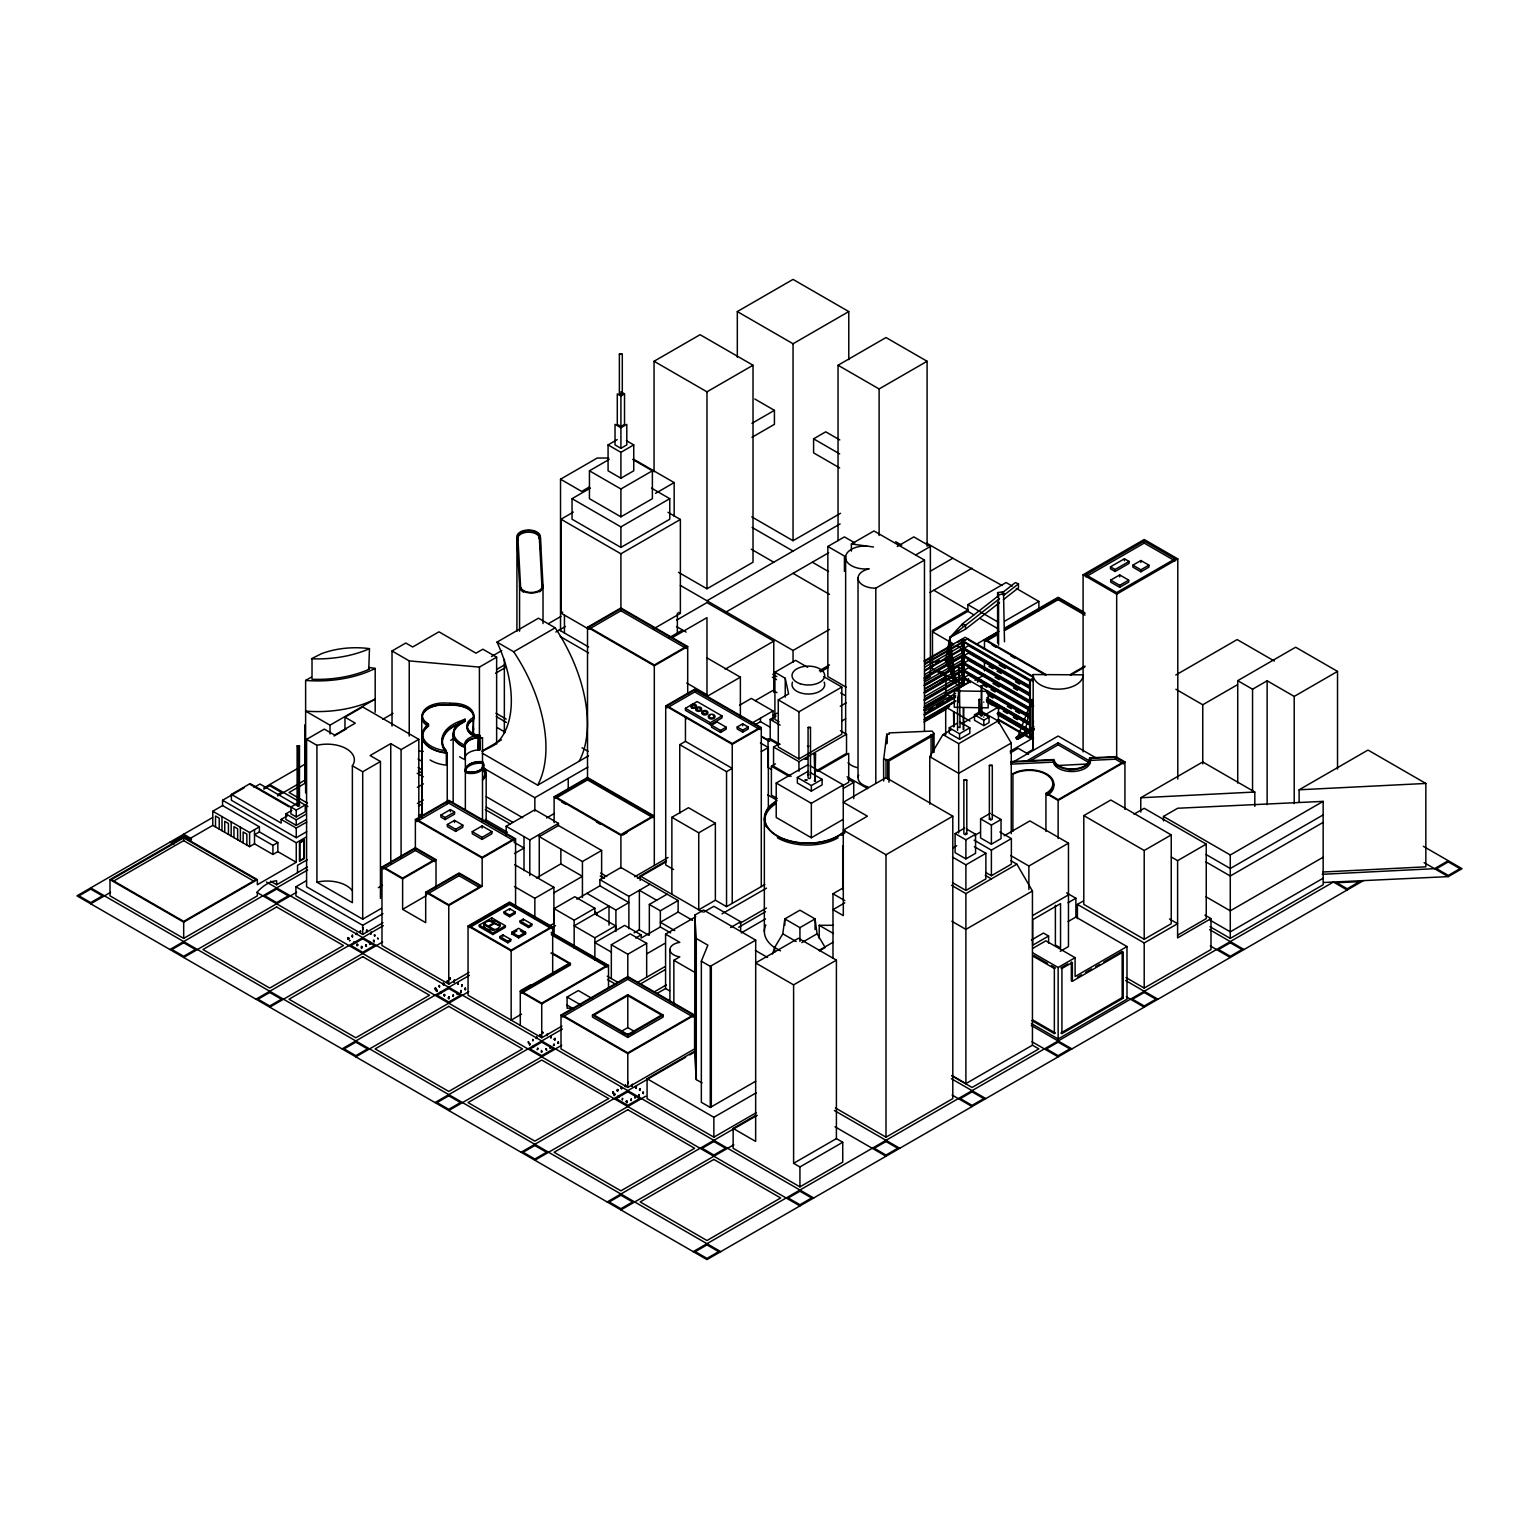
<?xml version="1.0" encoding="UTF-8"?>
<svg xmlns="http://www.w3.org/2000/svg" width="1539" height="1539" viewBox="0 0 1539 1539"><rect width="100%" height="100%" fill="white"/><g stroke="black" fill="none" stroke-linecap="round" stroke-linejoin="round"><path stroke-width="1.5" d="M484.477 923.438L483.9 924.612L493.019 929.883L493.942 929.344L489.113 926.574L494.269 923.592L499.829 925.805L490.941 920.668L488.902 920.976A8.061 4.655 0 0 0 486.863 928.94A8.061 4.655 0 0 0 499.829 925.978L499.867 924.766M1033.323 733.16L1032.554 738.278L1033.439 720.848M348.391 938.29L348.43 939.271L348.718 938.174M352.662 935.173L352.162 936.558M356.856 933.384C355.528 934.769 357.086 932.403 356.509 934.365M360.761 931.557L360.088 932.326L360.472 930.71M435.903 989.327L435.614 988.153M439.423 987.134L439.192 985.383L439.538 987.018M443.713 984.902L443.117 983.113L444.021 984.652M447.599 982.69L447.868 981.324M447.926 981.959L447.003 980.901L447.156 981.94M528.127 1041.634L528.608 1043.269M533.052 1040.114L532.763 1039.402M536.457 1038.383L536.861 1037.19M540.17 1035.093L540.555 1036.363L540.689 1034.997M540.093 1036.074L539.958 1034.554L539.958 1035.959M613.542 1092.228L613.08 1093.286M613.157 1093.536L612.926 1091.786L613.08 1092.825M617.601 1090.093L617.716 1091.17L617.639 1089.631M621.948 1087.554L621.641 1088.9L621.833 1087.515M625.834 1086.265L625.738 1085.303M363.05 928.806L362.858 928.017M362.492 927.594L363.127 928.844M366.417 931.422L367.148 930.056M370.764 933.711L371.245 932.134L370.976 933.634M371.168 933.48L370.63 932.576M374.516 936.116L374.689 934.692M374.285 934.808L374.65 935.577M450.292 979.17L450.292 977.784L450.061 979.535M454.255 981.959L454.486 980.189L453.89 981.978M454.082 980.978L454.409 980.324M458.276 983.498L458.045 983.286M462.066 984.883L461.604 986.518M543.113 1032.496L542.344 1031.919M542.344 1032.053L543.017 1033.208M547.211 1035.612L547.442 1033.862L546.537 1034.939M551.289 1037.478L550.77 1036.478M550.808 1037.151L551.231 1036.247L550.731 1037.94M555.117 1038.498L554.329 1039.537M627.623 1082.667L627.989 1082.59M631.856 1085.918L631.49 1084.726M632.125 1085.803L632.414 1084.187L632.183 1085.938M631.971 1084.918L631.933 1085.38M636.338 1087.842L636.338 1086.457M635.896 1088.054L635.53 1087.323M639.301 1089.862L640.166 1088.708L639.935 1090.458M947.812 662.482L949.871 637.531L962.433 623.891L998.369 595.843M1012.874 831.406L1012.951 773.578L1017.221 771.693A24.374 14.063 0 0 1 1046.635 773.925A24.374 14.063 0 0 1 1050.521 790.911L1047.232 793.374L1058.139 799.664L1123.547 761.901L1115.429 757.207L1090.516 758.4L1090.324 762.651A18.795 10.85 0 0 1 1073.356 771.52A18.795 10.85 0 0 1 1054.119 764.344L1053.292 760.151L1010.969 762.151M352.662 936.866L352.662 936.405M360.126 931.653L360.395 931.845M435.903 988.865L435.595 989.596M439.577 985.691L439.192 986.768M443.347 984.864L443.328 983.19L444.002 984.498M443.386 984.652L444.021 983.71M447.368 982.151L447.637 981.016M528.762 1041.884L528.531 1043.057M532.725 1039.556L533.071 1040.499M536.361 1037.44L536.669 1038.286M540.189 1034.92L540.189 1036.324M613.734 1093.132L613.003 1091.901M617.755 1089.497L618.024 1090.439M617.12 1090.747L617.966 1089.785M625.757 1086.592L625.488 1086.168M450.158 979.285L450.004 978.246M458.141 983.036L458.026 984.075M462.027 984.787L462.104 985.749M462.104 985.287L461.95 985.172M554.29 1038.998L554.925 1039.825M554.386 1039.248L555.194 1038.383L554.925 1039.922M635.992 1088.092L635.511 1087.246M636.126 1086.534L635.761 1087.419M640.032 1089.747L639.993 1088.881M365.84 944.888L366.474 946.408L365.897 944.657M365.84 946.273L366.397 945.061M370.014 942.58L370.36 944.196L370.226 942.695M374.054 940.175L374.285 941.945L373.996 941.002M377.921 938.501L377.555 938.021M453.024 994.925C453.543 996.676 453.024 995.194 452.774 996.002M456.968 992.905L457.525 994.521L457.295 992.77M457.237 994.059L456.871 992.713M461.373 992.136L460.854 990.443M465.509 989.712L465.509 988.327M546.018 1048.636L546.595 1050.406L546.518 1049.059M546.326 1049.367L545.979 1049.156M549.885 1046.385L550.346 1047.617M553.578 1045.5L553.559 1044.712M554.021 1044.769L554.406 1044.539M557.695 1042.384L557.964 1043.365M631.336 1098.981L630.74 1100.308M631.356 1099.25L631.336 1100.366M634.664 1097.692C635.684 1096.807 634.491 1099.019 635.03 1096.884M638.531 1095.499C639.685 1097.192 638.069 1092.998 639.301 1096.134M639.127 1095.268L638.8 1095.941M642.84 1092.959C643.302 1092.767 643.379 1092.652 642.725 1093.094M373.688 941.599L373.381 940.444M374.015 941.368L373.823 940.367M378.132 939.175L377.998 938.309M453.101 996.503L453.563 995.387M461.142 991.078L460.815 992.116M464.816 989.423L465.086 988.134M545.941 1049.425L545.999 1049.002M549.654 1047.77L550 1046.982M553.809 1044.981L553.848 1044.308M638.781 1095.768L638.743 1094.729M642.975 1093.017L642.84 1092.036L643.206 1093.113M350.007 940.579C349.084 940.194 349.988 940.04 349.507 940.906M356.952 945.619C358.298 943.157 356.933 945.004 357.798 945.177M361.954 947.043L361.453 948.466L361.299 946.408M361.665 947.851L361.8 946.37L361.646 947.658M436.48 991.462L436.518 989.789L437.095 991.135M440.346 992.039C441.135 995.079 440.269 990.924 441.02 993.309M440.423 993.386L440.462 992.963M444.309 995.079L444.117 994.713M448.234 998.484L448.965 996.695L448.869 998.965M449.08 997.291L448.869 998.349M529.839 1044.904L530.147 1043.808M533.648 1046.982L533.687 1045.654M533.34 1045.904L533.283 1047.386L533.629 1045.847M537.073 1049.598C537.669 1048.848 537.226 1049.156 537.9 1048.713M541.997 1051.733C541.69 1049.81 541.343 1052.06 542.094 1051.599M614.407 1095.46L614.792 1093.998M614.561 1094.71L614.215 1094.152M618.64 1097.403L618.967 1096.768M618.87 1097.365L618.274 1096.037L618.678 1097.269M622.487 1099.808L622.583 1098.25L622.198 1099.692M627.066 1101.982L626.296 1101.886M883.675 759.439L886.772 734.218L889.196 734.315L889.023 732.91L932.134 731.083L934.038 733.468L934.038 752.456M772.424 953.988L774.675 947.505L782.793 933.807L784.813 918.918L799.934 910.184L815.054 918.918L817.074 933.807L825.193 947.505L819.364 950.871M353.585 943.349L353.816 941.81M357.741 944.831L357.452 945.446M436.864 990.019L436.884 991.231L436.518 989.789M436.595 991.135L436.441 990.135M444.309 995.483L444.271 994.309L444.867 995.175M529.224 1043.827L529.666 1044.462M537.727 1047.944L537.592 1048.886M537.63 1049.598L537.63 1048.675M618.351 1097.365L618.716 1095.98M627.027 1101.578L626.931 1102.886M626.796 1101.866L626.815 1100.654L626.508 1101.635M1031.592 737.2L1033.573 726.273M1033.573 726.466L1031.592 737.989L1033.515 738.335M1032.554 737.066L1033.323 732.968M348.045 938.944L348.064 937.828M532.783 1040.864L532.783 1039.633M958.682 630.644L949.871 637.531L955.43 680.103L945.754 659.25L949.871 637.531L999.542 598.633M365.551 945.85L366.205 944.831M369.456 943.176L369.726 944.061M453.409 994.983L453.159 995.175M464.72 989.269L465.009 989.712M553.501 1045.366L554.175 1044.173M1024.57 733.295L1032.13 699.514L1033.554 706.055M619.371 354.201L622.295 354.201L622.295 393.965L620.833 394.792L619.371 393.965L619.371 354.201L622.295 354.201M808.071 727.466L810.495 727.466L810.495 778.003L809.283 778.696L808.071 778.003L808.071 727.466L810.495 727.466M814.189 754.148L815.574 754.033L815.054 781.254L814.169 754.033L815.574 754.033M814.169 780.869L815.574 780.869M958.278 701.399L959.163 667.503L960.047 727.639L958.72 727.197M960.047 668.003L958.278 668.003M953.545 712.038L953.795 727.004L954.084 711.999M958.874 691.069C961.779 689.587 955.546 699.399 958.874 702.496M957.547 702.515L957.566 730.313M963.202 729.582L963.51 708.132L963.78 729.486M980.978 715.616L981.516 685.509L982.036 715.616L980.978 715.616L982.036 715.616M978.708 714.365L979.323 699.091L979.939 714.365L978.708 714.365L979.862 714.538M979.92 699.552L978.785 699.629M963.876 780.119L966.8 780.119L966.8 833.907L965.338 834.754L963.876 833.907L963.876 780.119L966.8 780.119M989.365 765.402L992.289 765.402L992.289 819.19L990.827 820.037L989.365 819.19L989.365 765.402L992.289 765.402M989.365 819.19L990.443 818.382M470.78 733.584L472.992 732.218L473.57 715.308A20.373 11.754 0 0 0 454.332 703.304L444.117 702.957A21.431 12.37 0 0 0 424.937 721.291L428.496 724.08L428.496 726.062L425.687 728.716A29.106 16.794 0 0 0 442.463 752.186L446.329 752.725L445.271 749.416A39.398 22.739 0 0 1 457.602 722.099L465.105 719.232L465.105 721.233L459.468 724.773A27.106 15.64 0 0 0 462.45 746.03L464.643 746.377A15.467 8.926 0 0 1 477.725 737.527L479.86 737.431M366.417 930.96L366.686 929.998M449.369 978.304L450.004 978.708M627.623 1083.129L627.854 1081.821M635.742 1086.746L635.934 1087.688M621.39 1087.823L621.179 1088.15M549.885 1046.828L550.404 1048.059M348.641 938.348L348.641 937.886M435.652 989.154L435.883 988.961M550.135 1047.847L550.173 1046.847M367.09 931.634L366.917 930.653M374.65 935.116L374.843 936.135M444.175 995.483L444.675 995.925M529.474 1043.461L529.589 1044.846M618.274 1096.961L618.274 1096.037M628.085 1081.879L627.989 1083.514M449.965 977.746L449.657 979.593M1033.958 728.87L1016.99 738.893L1032.13 699.514L1032.13 729.12M755.707 1081.224L710.268 1107.445L701.342 1102.29L701.342 961.202L707.863 945.177L696.282 938.501L694.782 915.128L703.592 910.03L755.707 940.137L755.649 1141.419L733.141 1128.414L733.141 1148.286L799.934 1186.858L842.737 1162.137L842.737 1142.265L836.408 1138.61L793.605 1163.311L793.605 984.864L836.408 960.144L836.408 1138.61M457.929 983.652L458.333 982.575M551.077 1036.786L551.02 1037.748M348.487 939.29L348.468 937.597M356.259 933.211L356.182 934.539L356.548 933.577M448.503 997.387L448.618 998.157M614.484 1093.979L614.215 1095.537L614.869 1094.191M558.157 1042.288L558.522 1043.384M929.768 804.224L929.768 756.688L942.965 734.584L951.256 729.813M630.913 1099.288L630.932 1100.597M453.312 995.406L453.159 996.099M982.017 685.894L980.978 685.798M428.496 724.08L425.687 726.716A29.106 16.794 0 0 0 442.463 750.205L446.329 750.724L446.329 765.152L442.463 764.614A29.106 16.794 0 0 1 430.093 759.939M1002.139 592.9L1015.374 582.569L1018.452 583.877L1018.452 587.86L1003.332 599.671M1003.332 595.689L1018.452 583.877M949.871 667.137L949.871 637.531L965.511 629.182L999.542 602.615M958.855 630.624L949.871 637.531L952.66 672.909M465.259 988.23L465.413 989.481M465.105 719.232L459.468 722.772A27.106 15.64 0 0 0 462.45 744.049L464.74 745.088L464.74 759.497L462.45 758.458A27.106 15.64 0 0 1 459.661 756.746M472.992 717.809L470.78 719.175A18.372 10.619 0 0 0 475.955 734.776L480.149 735.43L477.725 735.546A15.467 8.926 0 0 0 464.643 744.376L464.74 745.088M444.213 995.887L444.636 994.694M541.247 1052.022L541.42 1050.387M626.796 1102.347L626.354 1101.462M737.316 357.221L737.316 311.571L793.047 279.405L848.778 311.571L848.778 359.626M654.056 471.761L654.056 361.261L700.091 334.694L753.013 365.243L753.013 562.216L706.978 588.783L678.487 572.335M620.91 395.965L624.526 393.888L624.526 424.36L620.91 426.438L617.293 424.36L617.293 393.888L620.91 395.965L620.91 426.438M620.91 427.746L626.796 424.36L626.796 444.906L620.91 448.311L615.023 444.906L615.023 424.36L620.91 427.746L620.91 448.311M626.411 440.673L633.741 444.906L633.741 470.799L620.91 478.225L608.078 470.799L608.078 444.906L617.235 439.615M654.056 361.261L706.978 391.829L753.013 365.243M737.316 311.571L793.047 343.755L848.778 311.571M560.523 630.567L560.523 479.206L597.209 458.026L608.674 458.026M608.078 444.906L620.91 452.331L633.741 444.906M632.702 459.449L652.382 470.799L652.382 498.674L620.91 516.835L589.437 498.674L589.437 470.799L609.117 459.449M589.456 486.92L581.665 491.422L560.523 479.206M651.459 488.094L669.773 498.674L669.773 519.22L620.91 547.422L572.046 519.22L572.046 498.674L590.36 488.094M311.436 658.75L321.324 653.767A62.137 35.878 0 0 1 368.437 648.496L369.475 648.65L368.764 669.465A84.895 49.017 0 0 1 312.013 679.276L312.013 658.788A84.895 49.017 0 0 0 368.764 648.977L369.475 648.65M587.86 628.624L561.004 613.118L561.004 519.22L573.316 512.102M589.437 470.799L620.91 488.979L652.382 470.799M838.043 540.593L838.043 365.243L886.002 337.541L927.094 361.261L927.094 546.23M305.626 792.97L305.626 680.43L311.109 677.275M751.955 423.321L774.425 410.355L774.425 424.341L751.955 437.326M655.518 493.365L674.159 482.592L674.159 516.238M392.022 726.1L392.022 650.959L405.796 643.013L412.683 646.996L438.961 631.817L475.974 653.19L482.861 649.208L496.635 657.172L496.635 744.049M572.046 498.674L620.91 526.877L669.773 498.674M838.043 365.243L879.115 388.963L927.094 361.261M839.659 467.914L813.592 452.87L813.592 438.827L825.731 431.824L839.775 439.923M561.004 519.22L620.91 553.79L680.373 519.47L680.373 613.368L653.575 628.855M330 725.177L375.189 699.091A87.55 50.537 0 0 1 305.626 711.114L330 725.177L330 733.968M381.403 908.376L362.704 919.168L306.588 886.772L306.588 739.355L324.306 729.12L334.636 735.084L355.297 723.157L344.967 717.193L344.967 729.197M344.967 717.193L362.704 706.959L418.82 739.355L418.82 820.191M297.123 745.915L299.47 745.915L299.47 805.532L298.297 806.224L297.123 805.532L297.123 745.915L299.47 745.915M306.665 831.695L296.257 837.716L231.389 800.261L231.389 794.393L250.126 783.582L296.257 810.11L305.241 804.935L305.241 811.746L296.257 816.92L290.909 813.842L290.909 807.032L298.104 802.896M222.578 800.261L296.257 842.795L296.257 862.263L277.828 851.625L277.828 842.545L259.418 831.906L259.418 826.847L222.578 805.57L222.578 800.261L244.22 787.776M334.117 735.988L346.429 728.87M482.188 751.378L494.538 745.011L500.213 739.182A103.883 59.983 60 0 0 497.001 642.129L538.477 618.197L555.175 627.835A120.927 69.813 60 0 1 579.164 761.247M277.828 851.625L272.922 854.453L254.512 843.834L249.607 846.662L212.767 825.385L212.767 811.245L222.578 805.57M254.05 787.41L259.937 784.005L296.777 805.282M561.004 613.118L562.735 612.118M212.594 817.536L76.95 895.852L706.978 1259.595L1363.4 880.616M263.842 787.949L304.857 764.267M382.672 719.348L393.003 713.384M491.46 656.537L501.791 650.574M548.615 623.545L561.004 616.389M171.964 842.179L183.68 835.427L191.471 839.928M263.9 789.122L269.748 785.736L281.445 792.489L277.559 794.759M270.498 881.174L276.635 884.733L276.635 880.75A33.473 19.314 -60 0 0 257.359 891.889L257.359 895.852L183.68 938.386L110 895.852L110 879.615L183.68 837.081L257.359 879.615L257.359 884.733L296.257 862.263M392.022 650.959L409.239 660.904L479.418 667.099L496.635 657.172M113.405 881.212L183.68 840.64L253.954 881.212M187.835 839.794L212.767 825.385M497.001 642.129L513.699 651.767L555.175 627.835M555.848 632.01L565.448 626.45M90.724 903.797L110.577 892.331M277.616 795.913L306.242 779.369M496.962 669.253L505.234 664.482M495.577 673.255L505.696 667.407M554.117 822.653L554.117 796.798L620.91 835.369L654.306 816.074L587.513 777.522L587.513 627.239L620.91 607.963L687.702 646.515L687.702 694.051M588.898 627.239L620.91 608.751L686.317 646.515L654.306 665.002L588.898 627.239L588.898 629.239L620.91 610.752L686.317 648.515M418.82 739.355L401.083 749.589L390.752 743.626L370.11 755.553L380.441 761.516L380.441 898.391M212.767 811.245L249.607 832.503L259.418 826.847M297.123 805.532L299.47 805.532M306.28 819.594L296.257 825.385L285.85 819.383L285.85 813.842L291.871 810.38M306.588 739.355L316.919 745.318A27.202 15.717 0 0 1 346.41 748.762A27.202 15.717 0 0 1 352.373 765.787L362.704 771.751L380.441 761.516M259.418 831.906L254.512 834.734L272.922 845.373L277.828 842.545M231.389 794.393L281.175 823.115L281.175 819.383L287.408 815.766M285.85 813.842L296.257 819.845L306.28 814.054M751.763 516.873L793.047 540.708L840.525 513.314M281.175 819.383L296.257 828.078L306.665 822.076M706.978 600.768L840.121 523.895M676.621 620.121L706.978 602.595L773.771 641.147L773.771 692.435M296.257 842.795L306.088 837.12M669.311 637.646L682.527 630.009M846.315 687.26L827.847 676.602L827.847 546.48L844.43 536.899L854.78 542.882M672.581 637.473L706.978 617.62L706.978 696.455L740.374 677.179L740.374 717.405M110 879.615L183.68 922.15L257.359 879.615M417.377 787.352L423.437 783.851M482.226 750.955L501.445 739.855M726.254 611.906L828.694 552.751M851.394 551.116L851.394 543.979L873.96 530.955L924.458 560.1L924.458 731.256M307.3 859.705L297.527 865.341L297.527 872.651M587.513 627.239L654.306 665.81L687.702 646.515M276.635 884.733L307.3 867.015M417.377 803.473L423.437 799.972M169.906 949.525L307.608 870.016M418.473 806.013L422.609 803.627M382.942 922.727L362.704 934.423L295.911 895.852L295.911 886.772L306.03 880.924M418.416 815.92L422.456 813.592M469.01 972.417L448.772 984.114L381.98 945.542L381.98 866.996L415.376 847.72L415.376 819.537L448.772 800.261L515.565 838.813L515.565 907.606M416.761 819.537L448.772 801.049L514.18 838.813L482.169 857.3L416.761 819.537L416.761 821.634L448.772 803.146L514.18 840.91M183.68 957.47L296.604 892.274M897.237 546.48L913.82 536.899L930.383 546.48L930.383 676.602L924.169 680.18M440.923 815.054L450.35 809.61L454.563 812.034L454.563 814.131L445.137 819.575L440.923 817.132L440.923 815.054L445.137 817.478L454.563 812.034M447.349 824.519L454.524 820.364L462.816 825.154L462.816 827.251L455.64 831.406L447.349 826.616L447.349 824.519L455.64 829.309L462.816 825.154M915.878 554.848L930.383 546.48M725.196 669.196L773.771 641.147M383.365 866.996L415.376 848.508L434.633 859.628L434.633 861.609L415.376 850.49L383.365 868.977L383.365 866.996L402.622 878.115L434.633 859.628M673.601 869.516L665.714 864.956L665.714 705.939L694.762 689.164L761.286 727.581L761.286 886.599M667.08 707.921L667.08 705.939L694.762 689.972L759.9 727.581L759.9 729.563M669.061 706.786L694.762 691.954L757.881 728.389M866.823 546.076L861.34 546.23A19.93 11.504 0 0 0 845.911 559.734A19.93 11.504 0 0 0 869.169 568.795A17.391 10.042 0 0 0 858.358 580.107A17.391 10.042 0 0 0 875.806 588.187L924.458 560.1M482.361 753.244L537.688 785.179L588.475 755.861M472.261 831.637L482.092 825.962L491.922 831.637L491.922 833.734L482.092 839.409L472.261 833.734L472.261 831.637L482.092 837.331L491.922 831.637M685.413 708.344L697.129 701.572L721.983 715.924L721.983 717.924L710.268 724.677L685.413 710.325L685.413 708.344L710.268 722.695L721.983 715.924M378.363 887.657L382.499 885.271M482.226 767.307L534.841 797.702L587.879 767.076M680.373 585.416L793.047 650.458L829.483 629.432M930.287 571.238L952.795 558.234L1002.12 585.513M436.018 887.714L436.018 859.628L402.622 878.904L381.98 866.996M554.117 796.798L587.513 777.522M555.502 796.798L587.513 778.311L652.921 816.074L652.921 817.671L587.513 779.907L555.502 798.395L555.502 796.798L620.91 834.561L652.921 816.074M506.177 835.446L506.177 826.308L534.841 809.764L558.465 823.403L558.465 825.539L601.634 850.451L601.634 879.135M779.042 721.81L774.906 719.425L774.906 672.274L795.567 660.346L807.629 667.31M929.864 592.534L972.071 568.18M739.759 705.112L751.321 698.417L773.02 710.941L773.02 719.963M546.634 817.94L554.482 813.4M295.911 886.772L362.704 925.324L382.942 913.647M711.499 725.196L717.116 721.964L726.177 727.197L726.177 729.178L720.579 732.429L711.499 727.178L711.499 725.196L720.579 730.429L726.177 727.197M415.376 819.537L482.169 858.089L515.565 838.813M755.264 700.649L773.02 690.395L776.964 692.685M679.757 744.645L685.451 741.375L732.237 768.384L726.543 771.674L679.757 744.645L679.757 813.323M402.622 878.115L402.622 909.337L425.687 922.65L425.687 892.235L459.084 872.959L482.169 886.272L482.169 858.089M348.006 937.655L348.064 939.232M352.162 935.173L352.258 936.809M360.088 932.326L360.088 931.403M427.072 892.235L459.084 873.748L480.784 886.272L448.772 904.759L427.072 892.235L427.072 894.217M429.073 893.062L459.084 875.729L478.821 887.118M402.622 909.337L426.188 895.717M819.364 670.773L829.483 664.925M820.422 671.927L828.521 667.253M506.177 826.308L529.801 839.948L558.465 823.403M255.974 999.215L383.365 925.67M558.465 825.539L539.266 836.62L582.435 861.532L601.634 850.451M823.711 676.602L841.814 687.048L841.814 734.199L798.933 758.958L778.272 747.031L778.272 699.879L788.603 693.916L785.236 678.237L774.906 672.274M514.488 853.549L524.01 848.047L514.103 842.314M737.2 726.985L742.702 723.811L748.223 726.985L748.223 728.986L742.702 732.16L737.2 728.986L737.2 726.985L742.702 730.179L748.223 726.985M370.226 943.157L370.149 944.119L370.13 942.445M751.532 723.349L773.02 710.941M366.263 946.331L366.244 944.657M755.11 724.734L760.478 721.637L770.346 727.312M773.02 715.443L776.964 713.173M269.748 1007.16L382.672 941.964M952.91 643.61L932.461 631.798L967.858 611.349L967.858 604.635L1006.121 582.531L1012.258 586.09M780.1 744.337L770.193 738.624L770.193 719.425L776.041 716.039M425.687 892.235L448.772 905.548L482.169 886.272M759.9 727.581L732.237 743.549L667.08 705.939M665.714 705.939L732.237 744.337L761.286 727.581M778.272 699.879L798.933 711.807L841.814 687.048M536.399 878L560.85 863.879L582.435 876.326L553.905 892.812M761.286 751.609L768.346 747.531L768.346 809.11M840.275 706.247L846.296 702.784M791.123 776.349L773.559 766.21L773.559 747.031L779.33 743.703M622.91 835.004L626.912 832.695M923.996 661.039L965.184 637.261L1032.573 676.16M924.939 661.289L953.68 644.706M957.777 642.321L961.894 639.955L961.894 645.707L924.939 667.041M561.966 1026.09L541.728 1037.767L468.048 995.233L468.048 926.016L509.563 902.066L552.674 926.94L552.674 974.687M469.433 926.016L509.563 902.854L551.289 926.94L551.289 928.536L509.563 904.451L469.433 927.613L469.433 926.016L511.16 950.121L551.289 926.94M924.708 663.655L967.8 638.762M925.151 664.175L964.491 641.474M1083.09 751.878L1083.09 574.778L1144.208 539.496L1177.797 558.888L1177.797 779.061M1004.621 621.217L1038.863 601.441L1038.863 610.771M479.283 925.093L491.787 917.879L505.369 925.728L505.369 927.324L492.884 934.539L479.283 926.69L479.283 925.093L492.884 932.942L505.369 925.728M1085.88 574.778L1144.208 541.112L1174.988 558.888L1174.988 560.869L1144.208 543.094L1085.88 576.779L1085.88 574.778L1116.679 592.553L1174.988 558.888M935.193 662.713L939.309 660.327M504.08 911.934L509.659 908.722L515.238 911.934L515.238 913.531L509.659 916.744L504.08 913.531L504.08 911.934L509.659 915.147L515.238 911.934M925.151 669.927L964.491 647.207L961.894 645.707M924.708 670.985L963.895 648.458L963.895 654.21L924.901 676.737M964.222 648.169L1029.649 685.932L1029.649 680.2L964.222 642.417L964.222 648.169L968.493 645.707L1029.822 681.123M671.87 817.305L688.491 807.706L715.366 823.23L715.366 900.2L698.744 909.799L698.744 832.811L671.87 817.305L671.87 894.274M514.449 886.541L534.841 898.314L553.905 887.31L553.905 923.419L550.096 925.612M841.621 721.118L845.681 718.79M976.996 643.879L998.619 631.394M1110.485 566.833L1124.451 558.772L1129.068 561.427L1129.068 563.409L1115.082 571.488L1110.485 568.834L1110.485 566.833L1115.082 569.507L1129.068 561.427M984.46 649.362L984.46 639.82L998.792 631.548M1004.929 628.008L1058.139 597.286L1084.745 612.657M924.939 674.39L961.894 653.055L963.895 654.21M998.234 634.26L985.845 641.417L985.845 639.82L998.234 632.664M1004.428 629.085L1058.139 598.094L1084.995 613.58M1004.428 630.682L1058.139 599.671L1084.995 615.177M777.291 798.529L771.385 795.124L771.385 766.21L775.425 763.883M923.977 678.064L964.587 654.614M924.901 678.314L963.895 655.806L963.895 661.558L924.901 684.066M964.222 655.518L1029.649 693.281L1029.649 687.529L964.222 649.766L964.222 655.518L968.493 653.055L1029.822 688.452M924.939 681.719L961.894 660.385L963.895 661.558M923.977 685.394L964.587 661.943M1132.877 565.159L1140.899 560.523L1148.94 565.159L1148.94 567.141L1140.899 571.796L1132.877 567.141L1132.877 565.159L1140.899 569.796L1148.94 565.159M924.901 685.663L963.895 663.136L963.895 668.888L924.901 691.415M964.222 662.847L1029.649 700.611L1029.649 694.878L964.222 657.095L964.222 662.847L968.493 660.385L1029.822 695.801M520.067 920.995L523.298 919.129L531.84 924.073L531.84 925.651L528.608 927.517L520.067 922.592L520.067 920.995L528.608 925.92L531.84 924.073M1110.696 580.126L1119.699 574.932L1128.703 580.126L1128.703 582.127L1119.699 587.321L1110.696 582.127L1110.696 580.126L1119.699 585.339L1128.703 580.126M925.67 688.279L945.908 676.602L945.908 697.09L923.65 709.941M773.559 747.031L798.933 761.67L846.527 734.199L846.527 753.379L815.497 771.308M924.939 689.068L961.894 667.734L963.895 668.888M941.349 681.161L945.465 678.795M499.848 936.597L502.849 934.885L510.794 939.463L510.794 941.06L507.812 942.791L499.848 938.194L499.848 936.597L507.812 941.195L510.794 939.463M586.917 893.351L615.908 910.068L628.874 902.585L599.902 885.848L599.902 879.635L620.91 867.496L678.122 900.527L678.122 912.031L660.346 922.284L674.755 930.614M923.977 692.723L964.587 669.292M924.901 692.992L963.895 670.485L963.895 676.217L924.901 698.744M964.222 670.196L1029.649 707.959L1029.649 702.207L964.222 664.444L964.222 670.196L968.493 667.734L1029.822 703.131M511.737 932.288L518.662 928.306L525.588 932.288L525.588 933.884L518.662 937.886L511.737 933.884L511.737 932.288L518.662 936.289L525.588 932.288M554.117 934.019L554.117 908.645L574.817 896.698L594.862 908.26L594.862 913.877L574.162 925.843L594.862 937.79L615.562 925.843L615.562 930.653M511.737 933.884L516.931 930.883M924.939 696.398L961.894 675.063L963.895 676.217M843.257 819.325L811.342 837.755L776.214 817.459L776.214 783.043L808.11 764.614M576.836 899.18L599.902 885.848M923.977 700.072L964.587 676.621M964.222 677.526L1029.649 715.289L1029.649 709.556L964.222 671.774L964.222 677.526L968.493 675.063L1029.822 710.479M924.901 700.341L963.895 677.814L963.895 683.566L924.901 706.093M698.744 832.811L715.366 823.23M810.11 772.424L822.115 779.35L822.115 784.909L811.342 791.123L797.337 783.043L797.337 777.484L808.11 771.251M924.939 703.746L961.894 682.393L963.895 683.566M1083.09 574.778L1116.679 594.169L1177.797 558.888M435.075 987.923L435.229 989.539L435.633 987.923M923.977 707.401L964.587 683.97M924.901 707.671L963.895 685.163M954.276 690.876L988.173 691.415L988.173 707.863L954.276 707.305L954.276 690.876L970.763 681.373M634.664 876.788L668.061 857.512M817.594 771.347L848.701 753.379L848.701 782.293L842.468 785.89M975.014 680.276L984.864 674.601M924.939 711.076L955.738 693.3M640.186 880.404L640.186 875.98L666.502 860.782M468.048 926.016L511.16 950.91L552.674 926.94M342.043 1048.905L469.433 975.36M551.366 928.055L555.502 925.67M637.435 878.365L666.349 861.667M928.69 710.21L932.826 707.825M936.962 705.439L943.157 701.861M947.293 699.476L951.41 697.09L945.215 693.512M977.361 682.104L981.44 679.757M947.524 699.629L951.621 697.263M924.901 713.423L955.7 695.647M923.977 714.75L954.43 697.167M924.901 715.019L955.7 697.244M554.117 908.645L574.162 920.207L594.862 908.26M924.939 718.424L955.738 700.63M945.696 734.738L945.696 707.036L955.834 701.188M923.996 719.752L952.429 703.342M797.337 777.484L811.342 785.563L822.115 779.35M924.901 720.771L949.525 706.536M923.977 722.08L946.312 709.19M594.862 911.896L596.882 913.069L609.002 906.086L609.002 925.093M461.238 992.174L461.219 990.5M599.902 879.635L628.874 896.352L649.881 884.232M355.817 1056.851L468.741 991.655M776.214 783.043L811.342 803.32L843.257 784.909L843.314 915.628L832.984 909.664L844.796 902.854M883.675 781.004L883.578 759.112L887.734 760.208L934.038 733.468M932.788 752.456L932.788 735.642L888.984 760.939L888.984 782.197M1033.169 678.16L1030.322 679.796L1030.322 738.508L997.945 719.81M843.372 788.391L853.722 782.408L853.722 798.587M959.547 721.868L969.839 727.812L969.839 733.276L959.547 739.22L949.255 733.276L949.255 727.812L957.489 723.061M981.593 712.865L989.038 717.174L989.038 722.618L983.806 725.639L974.495 720.271L974.495 714.808L979.727 711.788M961.625 723.83L982.344 711.864L998.061 720.925L1011.258 743.029L1011.258 833.657M649.343 934.635L649.343 904.451L667.137 894.178M984.248 715.231L998.445 707.036L998.445 723.272M949.255 727.812L959.547 733.757L969.839 727.812M974.495 714.808L983.806 720.194L989.038 717.174M530.609 984.825L520.278 990.789L520.297 1025.397M649.343 904.451L660.346 910.78L678.122 900.527M521.663 991.578L570.392 963.433L570.392 965.03L521.663 993.155L521.663 991.578L541.728 1003.139L607.136 965.376L607.136 966.973L551.366 934.769M1070.528 674.409L1084.995 666.06M1070.413 675.275L1084.745 667.003M942.965 734.584L958.682 743.664L998.061 720.925M611.329 978.573L611.329 944.734L630.201 933.846L646.669 943.349L646.669 977.188M634.126 932.807L639.378 929.787L648.958 935.308M635.665 938.059L641.128 934.904L641.128 938.078L660.346 926.978L670.638 932.923M521.529 1014.143L511.16 1020.126L511.16 950.91M608.521 987.942L608.521 965.376L541.728 1003.947L520.297 991.578L569.026 963.433L550.943 952.987M611.329 944.734L627.797 954.257L646.669 943.349M657.365 993.271L665.579 988.519L665.579 934.154L695.763 916.725M703.804 912.088L713.865 906.279L740.644 921.746L740.644 930.845M1033.958 728.678L1017.683 738.278L1016.298 737.47L1032.573 727.889M573.354 1009.045A25.797 14.89 60 0 0 567.083 1008.257L567.083 997.041L578.318 990.558L592.303 998.619M1016.298 737.47L1032.573 728.082M1016.99 737.681L1032.13 728.928M1033.958 729.89L1017.683 739.297L1016.298 738.489L1032.573 728.87M715.366 900.2L726.543 906.644L764.806 884.559M1016.298 738.489L1017.683 739.066L1033.958 729.678M1011.258 743.029L958.682 773.367L929.768 756.688M646.669 953.891L664.752 943.445M721.964 913.839L766.48 888.138M1010.18 751.244L1032.9 738.124L1032.9 749.262M1010.296 752.879L1018.202 748.32L1028.533 754.283M561.004 1015.067L627.797 976.515L694.589 1015.067L694.589 1048.905L627.797 1087.477L561.004 1048.905L561.004 1015.067L627.797 1053.638L694.589 1015.067M562.389 1015.067L627.797 977.303L693.204 1015.067L693.204 1017.067L627.797 979.304L562.389 1017.067L562.389 1015.067L627.797 1052.849L693.204 1015.067M1026.705 753.11L1032.9 749.531M536.707 1036.901L536.303 1038.536M1011.45 762.998L1058.139 736.046L1095.402 757.554M673.851 1005.217L673.851 960.298L679.796 956.873A12.947 7.483 0 0 1 669.907 949.601A12.947 7.483 0 0 1 679.796 942.349L665.579 934.154M730.583 927.536L740.644 921.746M637.223 982.632L664.752 966.742M740.182 923.208L766.48 908.01M434.998 1102.578L562.389 1029.033M640.186 984.114L664.983 969.801M738.662 927.267L765.499 911.761M1027.417 760.535L1058.139 742.798L1090.266 761.343M1175.777 675.025L1237.164 639.57L1274.35 661.039M1029.476 761.343L1058.139 744.799L1088.246 762.171M592.457 1015.067L627.797 994.675L663.136 1015.067L663.136 1017.067L627.797 1037.459L592.457 1017.067L592.457 1015.067L627.797 1035.478L663.136 1015.067M741.24 932.923L765.518 918.898M558.388 1043.423L558.368 1041.749M952.795 816.189L886.002 777.618L843.314 802.281L867.419 816.189L843.314 830.098L886.002 854.741L952.795 816.189L952.795 1098.596L886.002 1137.167L835.408 1107.945M448.772 1110.523L561.697 1045.327M653.96 992.059L666.349 984.902M832.984 958.201L832.984 893.774L843.314 887.811M701.342 961.202L710.268 966.357L755.707 940.137M966.569 829.059L975.553 834.234L975.553 853.318L965.896 858.897L955.103 852.664L955.103 833.58L964.761 828.02M992.059 814.343L1001.043 819.518L1001.043 838.601L991.385 844.18L980.593 837.947L980.593 818.863L990.25 813.304M784.813 925.285L784.813 918.918L799.934 927.632L815.054 918.918L815.054 929.556M620.91 1031.592L627.797 1027.629L634.684 1031.592M1237.722 783.082L1237.722 680.661L1295.646 647.226L1337.526 671.408L1337.526 769.058M955.103 833.58L965.896 839.813L975.553 834.234M980.593 818.863L991.385 825.096L1001.043 819.518M952.776 848.047L956.777 845.738M974.264 835.639L980.266 832.176M1175.892 689.26L1202.748 704.766L1237.529 684.682M801.838 942.599L817.074 933.807M1124.932 809.456L1124.932 761.901L1058.139 800.453L1045.943 793.412A23.393 13.505 0 0 0 1045.943 774.329A23.393 13.505 0 0 0 1012.874 774.329M1237.722 680.661L1252.554 689.222L1267.136 680.796L1294.203 696.417L1337.526 671.408M1004.178 835.773L1029.918 820.903L1068.47 843.18L1068.47 946.562L1060.256 951.314M952.468 857.088L965.896 864.86L985.883 853.318L985.883 878.884L965.896 890.427L952.468 882.655M974.11 840.159L991.385 850.144L1011.373 838.601L1011.373 864.168L991.385 875.71L985.633 872.382M819.21 950.256L832.984 942.31M1083.802 815.612L1110.812 800.011L1171.237 834.908L1171.237 923.689L1144.208 939.29L1083.802 904.393L1083.802 815.612L1144.208 850.49L1171.237 834.908M625.18 1085.245L625.18 1086.63M625.565 1085.014L625.18 1086.168M951.564 885.329L965.896 893.601L1016.875 864.168L1032.438 890.985L1032.438 1045.193L965.896 1083.61L951.833 1075.492M756.361 1112.62L713.865 1137.167L647.073 1098.596L647.073 1078.724L695.647 1050.675M521.067 1152.269L685.625 1057.255M689.761 1054.869L693.897 1052.484M1140.765 812.053L1140.765 797.76L1202.748 761.959L1254.804 792.027L1254.804 806.321M1010.623 855.492L1028.879 866.034L1068.47 843.18M635.222 1097.692L635.222 1096.749M639.166 1096.172L639.147 1094.498M1133.974 814.189L1144.208 808.283L1206.249 844.103L1206.249 918.61L1177.604 935.154M534.841 1160.214L645.707 1096.21M1032.438 890.985L965.896 929.383L951.833 921.265M1163.484 820.941L1163.484 816.439L1177.681 808.244L1323.155 801.377L1323.155 884.771L1230.277 938.386L1210.039 926.709M1032.842 915.436L1068.47 894.871M1068.066 902.739L1075.876 898.237L1075.876 917.052L1126.99 946.562L1126.99 999.215L1058.139 1038.96L1031.419 1023.531M1077.415 918.648L1077.415 904.393L1083.321 901.008M647.073 1078.724L713.865 1117.276L756.361 1092.748M1031.496 939.963L1043.442 933.057L1048.598 936.039L1048.598 943.099M1068.066 921.553L1075.876 917.052M1299.128 801.723L1299.128 789.796L1367.998 750.051L1425.845 783.447L1425.845 866.842L1323.04 871.997M1171.41 857.05L1177.604 860.647L1206.249 844.103M1048.598 936.039L1032.669 945.235L1032.669 919.706L1060.544 903.605L1060.544 947.966L1055.388 944.984L1055.388 905.278M1032.65 948.428L1045.847 940.81L1075.107 957.7L1075.107 976.515L1126.99 946.562M733.141 1128.414L755.572 1115.467M607.136 1201.959L757.246 1115.294M1163.484 816.439L1230.277 854.991L1323.155 801.377M620.91 1209.904L733.834 1144.708M1032.746 956.027L1054.35 968.493L1055.388 967.896L1051.464 965.626M1032.784 952.853L1058.139 967.492L1075.107 957.7M1323.155 814.901L1230.277 868.515L1205.999 854.491M1067.854 963.876L1060.89 967.896L1061.929 968.493L1072.356 962.471L1072.356 981.286L1071.336 980.689L1071.336 961.875M1323.155 822.384L1230.277 875.999L1205.999 861.975M1077.435 977.169L1081.494 974.822M1085.572 972.475L1091.67 968.954M1095.73 966.607L1099.808 964.26M1103.867 961.913L1122.181 951.333L1122.181 997.618L1060.89 1032.996L1061.929 1033.592L1123.201 998.215L1123.201 951.929L1072.356 981.286M1077.415 904.393L1144.208 942.965L1177.604 923.689L1169.505 919.014M1125.99 977.573L1144.208 988.076L1211.001 949.525L1211.001 918.61L1177.604 937.886L1177.604 860.647M1323.155 857.204L1230.277 910.819L1205.999 896.795M793.605 1163.311L799.934 1166.966L842.737 1142.265M1323.155 878.211L1230.277 931.826L1210.039 920.149M1031.88 1020.626L1054.35 1033.592L1055.388 1032.996L1032.919 1020.03M693.204 1251.649L1333.409 882.039L1347.164 889.984M1448.276 860.705L1434.502 868.669L1322.251 874.306M1323.848 882.482L1448.276 876.614L1462.05 868.669L1423.344 846.315M449.715 979.208L449.657 977.9M465.105 721.233L457.602 724.1A39.398 22.739 0 0 0 445.271 751.417M808.764 746.55L807.533 746.261L808.764 745.703M808.764 775.021L807.494 774.617L808.764 774.194M997.599 597.421L997.599 592.611L1003.505 591.707L1004.486 641.782M997.599 592.611L998.58 594.727L1004.486 593.823M946.677 657.884L956.373 678.93L946.677 657.884L944.811 658.365L954.488 679.218L956.373 678.93L954.488 679.218M944.811 659.385L946.677 658.865L956.373 679.738L954.488 680.238L944.811 659.154L954.488 680.238M492.788 929.922L494.827 929.614M370.668 933.711L370.88 932.961M448.542 997.772L448.772 996.849M1055.908 765.595L1089.477 763.902M1068.316 769.769L1075.492 769.404M1140.765 797.76L1254.804 792.027M1299.128 789.796L1425.845 783.447M1011.315 761.555L1054.061 759.554A17.814 10.292 0 0 0 1073.279 768.961A17.814 10.292 0 0 0 1089.593 757.861L1115.813 756.63L1124.932 761.901M1010.969 764.133L1053.292 762.132M1123.547 763.883L1115.429 759.208L1090.516 760.381L1090.516 758.4M479.61 749.82L477.975 749.743L479.86 749.859L479.61 735.411L479.86 749.859M428.496 726.062L424.937 723.272A21.431 12.37 0 0 1 444.117 704.939L454.332 705.285A20.373 11.754 0 0 1 473.57 717.289L472.992 719.79L470.78 721.156A18.372 10.619 0 0 0 475.955 736.758L478.283 737.508M819.21 938.559L819.21 925.305L833.311 925.305M1033.169 674.544L1083.244 674.832A25.047 14.467 0 0 1 1057.947 689.145A25.047 14.467 0 0 1 1033.169 674.544L1033.169 749.07M479.61 737.393L477.975 737.316L477.975 735.334M482.246 761.92L480.149 761.824A14.582 8.426 0 0 0 465.528 770.269L465.701 772.79L467.933 773.29A12.389 7.156 0 0 0 483.092 764.537L482.246 761.92L483.092 763.209A12.389 7.156 0 0 1 467.933 771.962L465.701 771.481M482.246 763.248L480.149 763.152A14.582 8.426 0 0 0 465.528 771.597M1031.592 737.008L1033.515 737.316M620.833 393.118L622.295 393.965M418.608 750.955L423.283 751.378M851.394 543.979L873.517 546.98M482.496 822.018L482.496 737.816L479.245 737.335A17.872 10.311 0 0 1 473.493 719.925A20.892 12.062 0 0 0 449.792 705.131A21.931 12.658 0 0 0 424.899 710.749A21.931 12.658 0 0 0 427.88 726.081A29.626 17.102 0 0 0 447.233 753.148L447.233 803.55M368.437 668.984L369.475 669.138M965.703 833.099L966.8 833.907M461.796 985.922L461.604 984.845M621.217 1087.284L621.217 1088.592M617.197 1089.497L617.351 1091.113M754.822 399.024L774.425 410.355M813.592 438.827L839.659 453.89M1016.356 588.437L1038.863 601.441M926.478 543.036L952.795 558.234M895.698 541.728L901.739 545.21M620.91 391.791L624.526 393.888M1424.114 862.667L1448.276 876.614M967.858 604.635L998.542 622.352M933.807 590.264L967.858 609.925L932.461 630.374L932.461 667.06M967.858 611.349L973.995 614.888M980.131 618.447L998.542 629.066M827.847 546.48L844.43 556.041L844.43 571.335M985.845 639.82L1045.751 674.409M984.46 639.82L1045.866 675.275M992.039 644.995L996.175 647.38M1010.623 655.729L1014.759 658.115M968.493 639.955L1031.861 676.544M965.184 640.282L962.568 638.762L962.568 660.789M1033.169 681.431L963.529 641.224L963.529 685.259M999.157 665.002L1005.294 668.542M963.529 648.573L1030.322 687.125M752.109 527.454L793.047 551.077M812.323 562.216L828.521 571.565M633.626 459.199L674.159 482.592M957.008 645.976L963.145 649.516M988.923 666.445L993.021 668.792M997.099 671.158L1001.196 673.524M1015.509 681.777L1019.588 684.143M963.529 655.903L1030.322 694.474M995.06 677.314L999.157 679.68M1013.47 687.933L1017.548 690.299M963.895 663.136L961.894 661.982L961.894 667.734M963.529 663.251L1030.322 701.803M993.021 683.47L999.157 687.01M963.529 670.581L1030.322 709.152M751.263 549.211L773.771 562.216M793.047 573.335L829.483 594.381M982.805 684.913L986.884 687.279M990.981 689.645L995.06 691.992M963.529 677.929L969.608 681.431M987.826 691.954L1030.322 716.481M970.359 682.662L964.222 679.122L964.222 684.874L968.493 682.393L968.493 678.564M986.711 692.108L1029.649 716.885L1029.649 722.637L986.711 697.84M986.884 693.031L1029.822 717.809M988.923 695.801L993.021 698.148M1007.333 706.42L1011.412 708.786M1015.509 711.133L1019.588 713.5M667.984 512.314L680.373 519.47M938.598 670.6L961.086 683.605M988.557 699.456L992.655 701.822M996.753 704.169L1011.065 712.442M1015.163 714.808L1027.436 721.906M987.826 699.283L1030.322 723.83M986.711 699.437L1029.649 724.234L1029.649 729.967L998.965 712.268M929.71 667.253L945.908 676.602M986.268 700.014L1029.822 725.158M944.523 677.218L958.989 685.567M987.076 701.784L999.253 708.806M1003.332 711.153L1007.391 713.5M1013.47 717.02L1017.529 719.367M986.884 701.957L993.021 705.497M1013.47 717.289L1017.548 719.656M997.945 712.461L1028.302 730.005M998.965 713.865L1029.649 731.564L1029.649 737.316L998.965 719.617M997.099 713.596L1029.822 732.487M998.157 715L1024.474 730.198M1016.298 737.277L1017.683 738.066M945.696 707.036L970.051 721.098M932.788 735.642L931.076 734.642L931.076 756.265M840.66 692.954L844.719 695.301M1204.922 915.109L1211.001 918.61M678.661 612.387L680.373 613.368M772.809 674.274L776.849 676.602M772.386 677.218L776.522 679.603M1209.635 929.652L1244.051 949.525M676.487 626.527L686.048 632.048M840.409 730.659L846.527 734.199M1210.308 945.946L1230.277 957.47M706.978 657.903L740.374 677.179M999.85 831.945L1011.373 838.601M770.193 719.425L780.1 725.138M1010.738 860.628L1016.875 864.168M1066.604 892.87L1075.876 898.237M974.36 846.662L985.883 853.318M686.74 683.047L706.978 694.743M847.123 776.81L867.592 788.622M847.643 778.907L853.722 782.408M778.811 744.838L768.038 738.624L768.038 767.519L771.616 769.596M761.978 736.623L767.884 740.028M761.747 736.835L769.635 741.394M810.168 765.806L843.257 784.909M760.362 742.933L768.346 747.531M985.249 875.345L991.385 878.884M559.292 630.009L588.648 646.976M560.196 636.511L588.591 652.902M771.385 766.21L789.103 776.445M1125.625 980.535L1157.982 999.215M1126.317 996.83L1144.208 1007.16M1122.181 997.618L1123.201 998.215M767.576 794.778L775.675 799.453M1033.785 955.43L1047.54 963.356M581.973 747.781L588.11 751.34M832.984 893.774L844.796 900.584M495.962 713.192L506.196 719.117M496.27 716.558L506.408 722.426M1031.284 1025.455L1071.914 1048.905M497.135 727.581L505.331 732.295M1031.976 1041.749L1058.139 1056.851M1032.438 1045.193L1038.863 1048.905L972.071 1087.477L951.833 1075.78M819.21 925.305L833.388 933.5M836.408 960.144L798.452 938.251L755.649 962.952L793.605 984.864M561.62 801.934L565.717 804.301M596.382 821.999L600.46 824.365M782.793 933.807L796.125 941.502M780.504 950.871L774.675 947.505L774.675 952.122M640.186 875.98L702.534 911.973M755.399 950.448L767.557 957.47M486.266 796.702L522.702 817.728M418.069 759.054L422.167 761.401M678.122 912.031L692.531 920.341M656.614 900.238L639.378 890.292L639.378 929.787M418.069 767.615L422.167 769.981M486.266 806.994L512.583 822.172M600.672 873.036L606.751 876.537M418.319 770.943L422.379 773.29M485.266 809.591L510.044 823.904M600.248 875.98L604.385 878.365M951.41 1078.724L985.845 1098.596M417.204 773.271L423.36 776.81M485.208 819.421L507.466 832.272M952.102 1095.018L972.071 1106.541M641.128 934.904L624.661 925.401L594.862 942.599L611.329 952.102M514.719 864.687L553.905 887.31M594.862 913.877L615.562 925.843M673.851 960.298L693.858 971.84M665.579 988.519L669.638 990.866M415.376 847.72L436.018 859.628M551.212 932.307L608.521 965.376M551.366 933.173L607.136 965.376M307.454 803.127L289.024 792.489L304.837 783.37L304.837 724.869M607.212 976.207L617.505 982.132M269.748 784.544L307.877 806.571M607.501 979.535L615.619 984.229M834.369 1110.523L899.776 1148.286M520.394 930.883L525.588 933.884M552.309 952.987L570.392 963.433M489.556 920.88L493.5 923.15L488.344 926.132L484.304 923.785M250.126 784.371L289.005 806.821M835.042 1126.817L886.002 1156.231M567.083 997.041L581.049 1005.121M567.083 1005.063L572.854 1008.411M694.782 915.128L694.782 1056.216L696.282 1079.589L702.073 1082.937M316.919 745.318L316.919 882.193L352.373 902.681L352.373 765.787M371.034 932.211L371.014 933.884M183.68 834.234L191.548 838.774M266.478 882.039L813.708 1197.977M169.906 842.179L173.849 844.469M256.763 892.331L799.934 1205.941M90.724 887.907L720.752 1251.649M626.508 1102.097L626.392 1100.712M445.271 749.416L446.329 750.724M447.233 753.148L445.752 751.301A38.879 22.45 0 0 1 461.854 722.83A27.625 15.948 0 0 0 465.355 747.723L465.355 810.072M945.754 658.019L955.43 679.084M945.754 659.019L955.43 679.872M1053.292 760.151L1054.119 762.363A18.795 10.85 0 0 0 1073.356 769.538A18.795 10.85 0 0 0 1090.324 760.651M539.631 591.822A10.831 6.252 0 0 0 542.055 588.668L539.227 535.591A10.831 6.252 0 0 0 528.262 530.57A10.831 6.252 0 0 0 517.893 535.976L517.893 539.4M516.931 631.259L516.931 537.804A11.812 6.81 0 0 1 528.243 530.012A11.812 6.81 0 0 1 540.381 537.38L543.017 585.243L543.017 623.584M539.4 537.4L539.4 538.996L539.227 537.188A10.831 6.252 0 0 0 528.262 532.167A10.831 6.252 0 0 0 517.893 537.573L520.721 589.052A10.831 6.252 0 0 0 523.491 592.13M516.931 537.804L519.566 585.666L519.566 631.202M1294.203 696.417L1294.203 803.608M1267.136 680.796L1267.136 804.666M1252.554 689.222L1252.554 791.642M1230.277 854.991L1230.277 938.386M1202.748 704.766L1202.748 763.94M1144.208 541.112L1144.208 543.094M1144.208 850.49L1144.208 939.29M1144.208 942.965L1144.208 988.076M1140.899 560.523L1140.899 562.505M1140.899 569.796L1140.899 571.796M1124.451 558.772L1124.451 560.754M1119.699 574.932L1119.699 576.933M1119.699 585.339L1119.699 587.321M1116.679 594.169L1116.679 756.919M1115.429 757.207L1115.429 759.208M1115.082 569.507L1115.082 571.488M1089.593 757.861L1089.593 762.632M1061.929 968.493L1061.929 1033.592M1058.139 598.094L1058.139 599.671M1058.139 742.798L1058.139 744.799M1058.139 799.664L1058.139 838.505M1058.139 967.492L1058.139 1038.96M1054.35 968.493L1054.35 1033.592M1047.232 793.374L1047.232 795.355L1050.521 792.893A24.374 14.063 0 0 0 1052.945 782.216M1045.943 793.412L1045.943 831.464M1028.879 866.034L1028.879 889.523M998.58 594.727L998.58 645.091M997.599 602.211L997.599 642.975M991.385 825.096L991.385 844.18M991.385 850.144L991.385 875.71M984.46 661.308L984.46 670.85M983.806 720.194L983.806 725.639M965.896 839.813L965.896 858.897M965.896 864.86L965.896 890.427M965.896 893.601L965.896 1083.61M965.511 629.182L965.511 625.2L962.433 623.891L962.433 625.873M962.568 664.444L962.568 668.118M962.568 671.793L962.568 682.797M961.894 649.208L961.894 653.055M961.894 656.557L961.894 660.385M961.894 669.311L961.894 675.063M961.894 678.564L961.894 682.393M959.547 733.757L959.547 739.22M958.682 743.664L958.682 833.003M887.734 760.208L887.734 779.35M886.772 734.218L886.772 743.779M886.676 736.084L886.676 743.279M886.002 759.227L886.002 778.349M886.002 854.741L886.002 1137.167M879.115 388.963L879.115 535.476M875.806 588.187L875.806 783.12M858.031 577.779L858.031 777.445M845.642 556.175L845.642 734.449M842.718 845.815L842.718 889.542M811.342 785.563L811.342 791.123M811.342 803.32L811.342 837.755M799.934 927.632L799.934 941.406M799.934 1166.966L799.934 1186.858M798.933 711.807L798.933 758.958M798.933 761.67L798.933 771.27M793.047 343.755L793.047 540.708M793.047 650.458L793.047 662.289M785.236 678.237L785.236 697.09M764.344 818.306L764.344 931.461M760.478 718.174L760.478 721.637M742.702 723.811L742.702 725.792M742.702 730.179L742.702 732.16M732.237 744.337L732.237 903.355M726.543 771.674L726.543 906.644M720.579 730.429L720.579 732.429M713.865 1117.276L713.865 1137.167M711.307 965.761L711.307 1106.849M710.268 722.695L710.268 724.677M710.268 966.357L710.268 1107.445M706.978 391.829L706.978 588.783M696.282 938.501L696.282 1079.589M694.762 689.972L694.762 691.954M686.125 716.943L686.125 718.925M685.451 717.328L685.451 741.375M677.372 613.118L677.372 632.991M669.907 949.601L669.907 1001.62M660.346 910.78L660.346 926.978M654.306 665.81L654.306 865.437M643.34 1092.074L643.36 1093.748M628.874 896.352L628.874 928.71M627.797 954.257L627.797 979.304M627.797 994.675L627.797 1027.629M627.797 1035.478L627.797 1037.459M627.797 1053.638L627.797 1087.477M620.91 452.331L620.91 478.225M620.91 488.979L620.91 516.835M620.91 526.877L620.91 547.422M620.91 553.79L620.91 610.752M620.91 835.369L620.91 868.265M615.908 910.068L615.908 931.461M596.882 913.069L596.882 915.051M594.862 937.79L594.862 960.24M587.513 778.311L587.513 779.907M582.435 861.532L582.435 897.526M574.162 920.207L574.162 948.178M568.237 778.407L568.237 789.68M564.447 615.331L564.447 632.991M560.85 849.066L560.85 863.879M554.559 1038.498L554.559 1039.902M542.036 586.84L542.036 585.243L542.055 587.071A10.831 6.252 0 0 1 531.667 592.477A10.831 6.252 0 0 1 520.721 587.456M541.728 1003.139L541.728 1037.767M540.381 537.38L540.381 549.365M539.266 834.484L539.266 877.23M534.841 797.702L534.841 811.207M534.841 898.314L534.841 918.61M529.801 839.948L529.801 875.595M528.608 925.92L528.608 927.517M524.01 836.62L524.01 870.612M523.298 919.129L523.298 920.726M518.662 936.289L518.662 937.886M517.893 537.804L517.97 540.574M509.563 902.854L509.563 904.451M509.659 908.722L509.659 910.299M509.659 915.147L509.659 916.744M507.812 941.195L507.812 942.791M504.35 659.385L504.35 733.449M502.849 934.885L502.849 936.462M492.884 932.942L492.884 934.539M491.787 917.879L491.787 919.476M486.17 773.444L486.17 822.326M482.092 825.962L482.092 828.059M482.092 837.331L482.092 839.409M479.418 667.099L479.418 737.547M478.591 735.507L478.591 749.916M478.283 735.507L477.725 749.955A15.467 8.926 0 0 0 465.394 756.034M473.493 719.925L473.493 734.026M459.084 873.748L459.084 875.729M458.199 982.536L458.18 984.21M455.64 829.309L455.64 831.406M454.524 820.364L454.524 822.461M453.851 980.324L453.851 981.709M453.159 733.372L453.159 802.973M450.35 809.61L450.35 811.707M449.754 703.438L449.754 705.439M448.772 801.049L448.772 803.146M448.772 905.548L448.772 984.114M445.137 817.478L445.137 819.575M422.109 737.085L422.109 815.862M421.744 717.059L421.744 817.305M415.376 848.508L415.376 850.49M409.239 660.904L409.239 736.046M401.083 749.589L401.083 857.646M390.752 743.626L390.752 863.706M368.975 667.484A64.792 37.398 0 0 1 375.189 668.426L375.189 712.268M362.704 771.751L362.704 919.168M362.704 925.324L362.704 934.423M357.106 943.984L357.086 945.658M298.297 746.588L298.297 806.224M296.257 810.11L296.257 816.92M296.257 819.845L296.257 825.385M296.257 828.078L296.257 837.716M272.922 845.373L272.922 854.453M254.512 829.675L254.512 843.834M249.607 832.503L249.607 846.662M246.856 845.065L246.856 834.1L243.143 831.964L243.143 842.93M240.392 827.193L240.392 841.352M237.641 839.755L237.641 828.771L233.947 826.635L233.947 837.62M231.177 821.864L231.177 836.023M228.426 834.446L228.426 823.461L224.732 821.326L224.732 832.291M221.982 816.555L221.982 830.714M219.231 829.117L219.231 818.152L215.518 816.016L215.518 826.982M183.68 837.081L183.68 840.64M183.68 922.15L183.68 938.386M824.154 682.143A16.352 9.446 0 0 1 808.36 694.031A16.352 9.446 0 0 1 792.566 682.143M867.958 786.891A17.391 10.042 0 0 1 858.666 775.156M857.011 767.595A19.93 11.504 0 0 1 848.047 762.786M713.192 715.577A3.193 1.847 0 0 1 714.038 718.367A3.193 1.847 0 0 1 709.152 718.367A3.193 1.847 0 0 1 709.998 715.577M707.363 712.422A2.924 1.693 0 0 1 706.497 714.654A2.924 1.693 0 0 1 702.592 714.346A2.924 1.693 0 0 1 702.765 712.076M703.361 711.807A2.924 1.693 0 0 1 706.286 711.807M701.188 708.883A2.886 1.654 0 0 1 698.687 711.384A2.886 1.654 0 0 1 696.186 708.883M696.648 708.536A2.886 1.654 0 0 1 697.937 708.113M699.437 708.113A2.886 1.654 0 0 1 700.726 708.536M775.117 947.966A43.4 25.047 0 0 1 765.826 924.958M843.814 832.214A43.4 25.047 0 0 1 780.215 837.678A43.4 25.047 0 0 1 777.06 800.588M844.892 830.694A42.9 24.778 0 0 1 782.735 838.447A42.9 24.778 0 0 1 775.483 801.973M844.892 832.676A42.9 24.778 0 0 1 841.775 835.369M838.062 837.812A42.9 24.778 0 0 1 777.407 837.812M766.287 826.712A42.9 24.778 0 0 1 775.483 803.954M488.902 920.976A8.061 4.655 0 0 1 499.829 925.978M633.048 1032.977A7.483 4.309 0 0 1 631.913 1033.496M630.624 1033.9A7.483 4.309 0 0 1 624.949 1033.9M623.68 1033.496A7.483 4.309 0 0 1 622.545 1032.977M543.017 585.243A11.812 6.81 0 0 1 531.705 593.034A11.812 6.81 0 0 1 519.566 585.666M513.699 651.767A120.927 69.813 60 0 1 537.688 785.179M375.189 668.426A87.55 50.537 0 0 1 305.626 680.43M482.784 766.73A20.853 12.043 0 0 1 482.496 780.119M465.355 747.723A14.967 8.638 0 0 1 482.496 737.816M483.111 768.596A19.603 11.312 0 0 1 482.919 778.272M483.111 769.846A19.603 11.312 0 0 1 483.977 778.003M450.735 740.355A39.398 22.739 0 0 1 453.967 738.316M473.185 727.158A20.373 11.754 0 0 1 473.57 729.736M316.919 882.193A27.202 15.717 0 0 1 352.296 890.715M805.186 759.035L806.936 759.169L805.186 759.035M805.186 779.907L806.936 780.042L805.186 779.907M983.71 702.188L983.844 702.053M983.71 717.097L983.844 716.962M608.655 1098.557L534.841 1141.13L468.048 1102.578L541.728 1060.044L608.655 1098.557M90.724 889.1L79.008 895.852L90.724 902.604L102.42 895.852L90.724 889.1M183.68 837.851L111.347 879.615L183.68 921.38L256.013 879.615L183.68 837.851M304.356 839.871L299.489 842.66L299.489 861.301L304.356 858.493L304.356 839.871M303.972 840.506L299.855 842.872L299.855 860.647L303.972 858.281L303.972 840.506M183.68 942.772L171.964 949.525L183.68 956.277L195.376 949.525L183.68 942.772M276.635 889.1L264.92 895.852L276.635 902.604L288.332 895.852L276.635 889.1M276.635 906.99L202.956 949.525L269.748 988.076L343.428 945.542L276.635 906.99M269.748 992.463L258.033 999.215L269.748 1005.967L281.445 999.215L269.748 992.463M362.704 938.79L350.988 945.542L362.704 952.314L374.4 945.542L362.704 938.79M362.704 956.681L289.024 999.215L355.817 1037.767L429.496 995.233L362.704 956.681M355.817 1042.153L344.101 1048.905L355.817 1055.658L367.513 1048.905L355.817 1042.153M448.772 988.48L437.057 995.233L448.772 1002.004L460.469 995.233L448.772 988.48M448.772 1006.371L375.093 1048.905L448.772 1091.44L522.452 1048.905L448.772 1006.371M448.772 1095.806L437.057 1102.578L448.772 1109.33L460.469 1102.578L448.772 1095.806M541.728 1042.153L530.012 1048.905L541.728 1055.658L553.424 1048.905L541.728 1042.153M627.797 995.618L594.092 1015.067L627.797 1034.535L661.501 1015.067L627.797 995.618M534.841 1145.516L523.125 1152.269L534.841 1159.021L546.537 1152.269L534.841 1145.516M627.797 1091.844L616.081 1098.596L627.797 1105.348L639.493 1098.596L627.797 1091.844M627.797 1109.734L554.117 1152.269L620.91 1190.82L694.589 1148.286L627.797 1109.734M620.91 1195.207L609.213 1201.959L620.91 1208.711L632.606 1201.959L620.91 1195.207M713.865 1141.534L702.169 1148.286L713.865 1155.039L725.562 1148.286L713.865 1141.534M713.865 1159.425L640.186 1201.959L706.978 1240.511L780.658 1197.977L713.865 1159.425M706.978 1244.897L695.282 1251.649L706.978 1258.402L718.694 1251.649L706.978 1244.897M799.934 1191.224L788.237 1197.977L799.934 1204.748L811.63 1197.977L799.934 1191.224M886.002 1141.534L874.306 1148.286L886.002 1155.039L897.718 1148.286L886.002 1141.534M972.071 1091.844L960.374 1098.596L972.071 1105.348L983.787 1098.596L972.071 1091.844M1058.139 1042.153L1046.443 1048.905L1058.139 1055.658L1069.855 1048.905L1058.139 1042.153M1144.208 992.463L1132.512 999.215L1144.208 1005.967L1155.924 999.215L1144.208 992.463M1230.277 942.772L1218.58 949.525L1230.277 956.277L1241.992 949.525L1230.277 942.772M1359.553 881.655L1347.164 888.792L1336.66 882.732L1359.553 881.655M1448.276 861.898L1436.58 868.669L1448.276 875.422L1459.992 868.669L1448.276 861.898M800.184 683.739A16.352 9.446 0 0 0 824.692 675.563A16.352 9.446 0 0 0 800.184 667.387A16.352 9.446 0 0 0 800.184 683.739M691.723 707.921A2.732 1.577 0 0 0 696.282 707.228A2.732 1.577 0 0 0 692.954 705.285A2.732 1.577 0 0 0 691.723 707.921M691.723 706.824A2.732 1.577 0 0 0 696.282 706.112A2.732 1.577 0 0 0 692.954 704.189A2.732 1.577 0 0 0 691.723 706.824M697.244 710.056A2.886 1.654 0 0 0 701.572 708.613A2.886 1.654 0 0 0 697.244 707.171A2.886 1.654 0 0 0 697.244 710.056M703.361 713.634A2.924 1.693 0 0 0 707.748 712.172A2.924 1.693 0 0 0 703.361 710.71A2.924 1.693 0 0 0 703.361 713.634M709.344 717.386A3.193 1.847 0 0 0 714.692 716.558A3.193 1.847 0 0 0 710.768 714.288A3.193 1.847 0 0 0 709.344 717.386M482.496 761.728A14.967 8.638 0 0 0 465.355 771.616A12.774 7.368 0 0 0 480.13 770.25A12.774 7.368 0 0 0 482.496 761.728"/></g></svg>
